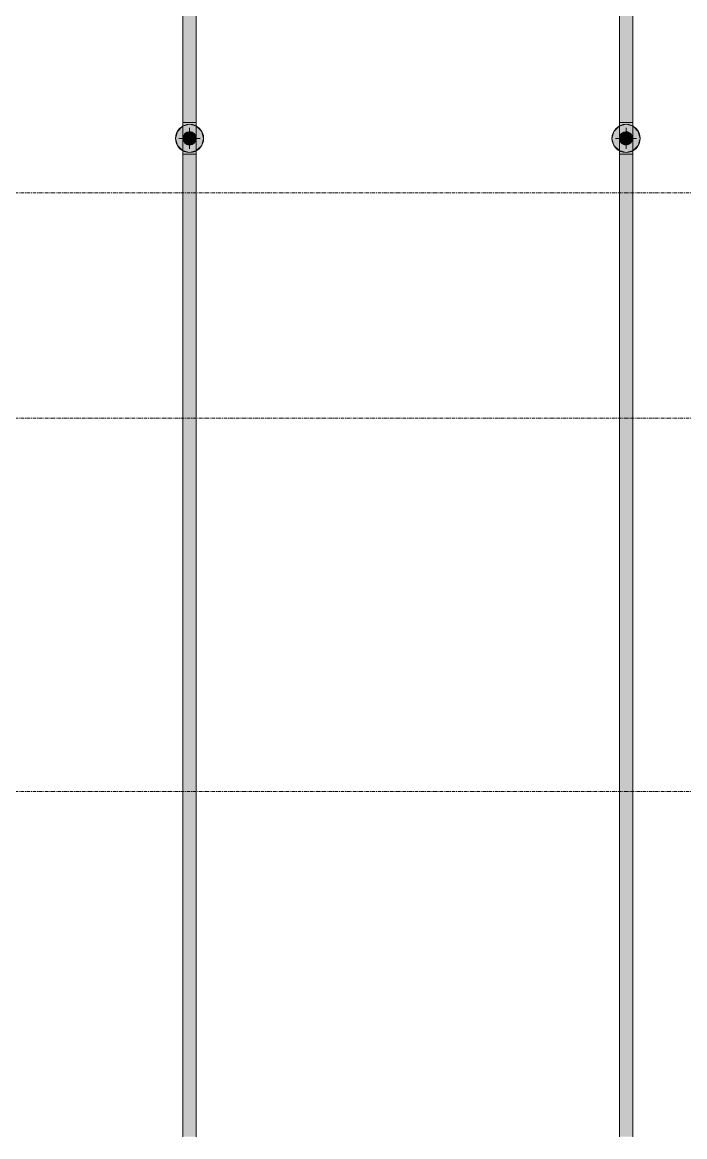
# Model space of a CAD drawing. Header units: inches. Extents: x -3679 to 241, y -496 to 1784.
# Drawn here: x -1001.8 to -907.7, y 638 to 796.2 of the extents above; entities that cross this region are included whole.
import ezdxf

# ---------------------------------------------------------------- set-up
doc = ezdxf.new("R2010")
doc.units = ezdxf.units.IN
doc.header["$MEASUREMENT"] = 0
doc.linetypes.add('Grid Line', pattern=[0.875, 0.5, -0.125, 0.125, -0.125])
for name, color, linetype, lineweight in [('A-ANNO-NOTE', 250, 'Continuous', 9), ('P-PIPE', 1, 'Continuous', 9), ('P-PIPE-CNTR', 1, 'Continuous', 9), ('S-GRID', 8, 'Continuous', 9)]:
    doc.layers.add(name, color=color, linetype=linetype, lineweight=lineweight)

msp = doc.modelspace()

# ---------------------------------------------------------------- hatches: boundary and pattern name
at = {"layer": 'A-ANNO-NOTE'}
for points in [[(-978, 777.74), (-977, 778.01), (-976.27, 778.74), (-976, 779.74), (-976.27, 780.74), (-977, 781.47), (-978, 781.74), (-979, 781.47), (-979.73, 780.74), (-980, 779.74), (-979.73, 778.74), (-979, 778.01)], [(-916, 777.74), (-915, 778.01), (-914.27, 778.74), (-914, 779.74), (-914.27, 780.74), (-915, 781.47), (-916, 781.74), (-917, 781.47), (-917.73, 780.74), (-918, 779.74), (-917.73, 778.74), (-917, 778.01)]]:
    msp.add_hatch(color=256, dxfattribs=at).paths.add_polyline_path(points, flags=0)
h = msp.add_hatch(color=256, dxfattribs=at)
edge = h.paths.add_edge_path(flags=0)
edge.add_arc((-978, 779.74), 2, 0, 360)
h = msp.add_hatch(color=256, dxfattribs=at)
edge = h.paths.add_edge_path(flags=0)
edge.add_arc((-916, 779.74), 2, 0, 360)
at = {"layer": 'P-PIPE'}
h = msp.add_hatch(color=256, dxfattribs=at)
h.paths.add_polyline_path([(-978.67, 781.98), (-978.67, 781.98), (-978.67, 783.46)], flags=0)
h.paths.add_polyline_path([(-978, 781.98), (-978, 889.49), (-978.95, 889.5), (-978.95, 781.99), (-978.47, 781.98), (-978.25, 781.98)], flags=0)
for points in [[(-978, 781.98), (-977.05, 781.99), (-977.05, 889.5), (-977.52, 889.49), (-978, 889.49), (-978, 783.46)], [(-916, 781.98), (-916, 889.49), (-916.95, 889.5), (-916.95, 781.99), (-916.47, 781.98), (-916.25, 781.98)], [(-916, 781.98), (-915.05, 781.99), (-915.05, 889.5), (-915.52, 889.49), (-916, 889.49), (-916, 783.46)], [(-978, 778.79), (-977.75, 778.83), (-977.53, 778.92), (-977.33, 779.07), (-977.18, 779.27), (-977.08, 779.5), (-977.05, 779.74), (-977.08, 779.99), (-977.18, 780.22), (-977.33, 780.41), (-977.53, 780.57), (-977.76, 780.66), (-978, 780.69), (-978.25, 780.66), (-978.48, 780.57), (-978.67, 780.41), (-978.82, 780.22), (-978.92, 779.99), (-978.95, 779.74), (-978.92, 779.5), (-978.82, 779.27), (-978.67, 779.07), (-978.48, 778.92), (-978.25, 778.83)], [(-916, 778.79), (-915.75, 778.83), (-915.53, 778.92), (-915.33, 779.07), (-915.18, 779.27), (-915.08, 779.5), (-915.05, 779.74), (-915.08, 779.99), (-915.18, 780.22), (-915.33, 780.41), (-915.53, 780.57), (-915.75, 780.66), (-916, 780.69), (-916.25, 780.66), (-916.48, 780.57), (-916.67, 780.41), (-916.82, 780.22), (-916.92, 779.99), (-916.95, 779.74), (-916.92, 779.5), (-916.82, 779.27), (-916.67, 779.07), (-916.48, 778.92), (-916.25, 778.83)], [(-978, 637.98), (-977.05, 637.99), (-977.05, 777.5), (-977.52, 777.49), (-978, 777.49), (-978, 645.65)], [(-916, 637.98), (-916, 777.49), (-916.95, 777.5), (-916.95, 637.99), (-916.47, 637.98), (-916.25, 637.98)], [(-916, 637.98), (-915.05, 637.99), (-915.05, 777.5), (-915.52, 777.49), (-916, 777.49), (-916, 645.65)]]:
    msp.add_hatch(color=256, dxfattribs=at).paths.add_polyline_path(points, flags=0)
h = msp.add_hatch(color=256, dxfattribs=at)
h.paths.add_polyline_path([(-978.95, 779.74), (-978.92, 779.99), (-978.79, 780.27), (-978.65, 780.43), (-978.44, 780.58), (-978.25, 780.66), (-978, 780.69), (-978, 781.98), (-978.95, 781.99), (-978.95, 779.74)], flags=0)
h.paths.add_polyline_path([(-978, 777.49), (-978.01, 778.79), (-978.25, 778.83), (-978.48, 778.92), (-978.67, 779.07), (-978.84, 779.31), (-978.88, 779.38), (-978.93, 779.56), (-978.95, 779.74), (-978.95, 777.5), (-978.47, 777.49), (-978.25, 777.49)], flags=0)
h = msp.add_hatch(color=256, dxfattribs=at)
h.paths.add_polyline_path([(-977.05, 779.74), (-977.05, 781.99), (-977.52, 781.98), (-978, 781.98), (-978, 780.69), (-977.75, 780.66), (-977.52, 780.56), (-977.33, 780.41), (-977.16, 780.18), (-977.12, 780.1), (-977.07, 779.92), (-977.05, 779.75)], flags=0)
h.paths.add_polyline_path([(-978, 777.49), (-977.05, 777.5), (-977.05, 779.73), (-977.08, 779.49), (-977.21, 779.21), (-977.35, 779.05), (-977.54, 778.91), (-977.76, 778.82), (-978, 778.79), (-978, 778.68)], flags=0)
h = msp.add_hatch(color=256, dxfattribs=at)
h.paths.add_polyline_path([(-916.95, 779.74), (-916.92, 779.99), (-916.79, 780.27), (-916.65, 780.43), (-916.44, 780.58), (-916.25, 780.66), (-916, 780.69), (-916, 781.98), (-916.95, 781.99), (-916.95, 779.74)], flags=0)
h.paths.add_polyline_path([(-916, 777.49), (-916.01, 778.79), (-916.25, 778.83), (-916.48, 778.92), (-916.67, 779.07), (-916.84, 779.31), (-916.88, 779.38), (-916.93, 779.56), (-916.95, 779.74), (-916.95, 777.5), (-916.47, 777.49), (-916, 777.49)], flags=0)
h = msp.add_hatch(color=256, dxfattribs=at)
h.paths.add_polyline_path([(-915.05, 779.74), (-915.05, 781.99), (-915.52, 781.98), (-916, 781.98), (-916, 780.69), (-915.75, 780.66), (-915.52, 780.56), (-915.33, 780.41), (-915.16, 780.18), (-915.12, 780.1), (-915.07, 779.92), (-915.05, 779.75)], flags=0)
h.paths.add_polyline_path([(-916, 777.49), (-915.05, 777.5), (-915.05, 779.73), (-915.08, 779.49), (-915.21, 779.21), (-915.35, 779.05), (-915.54, 778.91), (-915.75, 778.82), (-916, 778.79), (-916, 778.72)], flags=0)
h = msp.add_hatch(color=256, dxfattribs=at)
h.paths.add_polyline_path([(-978, 778.79), (-977.75, 778.83), (-977.52, 778.92), (-977.32, 779.07), (-977.17, 779.27), (-977.08, 779.5), (-977.05, 779.75), (-977.08, 779.99), (-977.18, 780.22), (-977.33, 780.42), (-977.53, 780.57), (-977.76, 780.66), (-978, 780.69), (-978.25, 780.66), (-978.48, 780.57), (-978.67, 780.41), (-978.82, 780.22), (-978.92, 779.99), (-978.95, 779.74), (-978.92, 779.49), (-978.82, 779.26), (-978.67, 779.07), (-978.47, 778.92), (-978.24, 778.82), (-978, 778.79)], flags=0)
h.paths.add_polyline_path([(-978, 778.79), (-978.25, 778.83), (-978.48, 778.92), (-978.68, 779.08), (-978.82, 779.27), (-978.92, 779.5), (-978.95, 779.74), (-978.92, 779.99), (-978.82, 780.22), (-978.67, 780.42), (-978.48, 780.57), (-978.24, 780.66), (-978, 780.69), (-977.75, 780.66), (-977.53, 780.57), (-977.32, 780.41), (-977.18, 780.22), (-977.08, 779.99), (-977.05, 779.74), (-977.09, 779.49), (-977.18, 779.27), (-977.33, 779.07), (-977.53, 778.92), (-977.76, 778.82)], flags=0)
h = msp.add_hatch(color=256, dxfattribs=at)
h.paths.add_polyline_path([(-916, 778.79), (-915.75, 778.83), (-915.52, 778.92), (-915.32, 779.07), (-915.17, 779.27), (-915.08, 779.5), (-915.05, 779.75), (-915.08, 779.99), (-915.18, 780.22), (-915.33, 780.42), (-915.53, 780.57), (-915.75, 780.66), (-916, 780.69), (-916.25, 780.66), (-916.48, 780.57), (-916.67, 780.41), (-916.82, 780.22), (-916.92, 779.99), (-916.95, 779.74), (-916.92, 779.49), (-916.82, 779.26), (-916.67, 779.07), (-916.47, 778.92), (-916.24, 778.82), (-916, 778.79)], flags=0)
h.paths.add_polyline_path([(-916, 778.79), (-916.25, 778.83), (-916.48, 778.92), (-916.68, 779.08), (-916.82, 779.27), (-916.92, 779.5), (-916.95, 779.75), (-916.92, 779.99), (-916.82, 780.22), (-916.67, 780.41), (-916.48, 780.57), (-916.25, 780.66), (-916, 780.69), (-915.75, 780.66), (-915.53, 780.57), (-915.32, 780.41), (-915.18, 780.22), (-915.08, 779.98), (-915.05, 779.74), (-915.09, 779.49), (-915.18, 779.27), (-915.33, 779.07), (-915.53, 778.92), (-915.76, 778.82)], flags=0)
h = msp.add_hatch(color=256, dxfattribs=at)
h.paths.add_polyline_path([(-978.67, 637.98), (-978.67, 637.98), (-978.67, 645.65)], flags=0)
h.paths.add_polyline_path([(-978, 637.98), (-978, 777.49), (-978.95, 777.5), (-978.95, 637.99), (-978.47, 637.98), (-978.25, 637.98)], flags=0)

# ---------------------------------------------------------------- linework, layer by layer
at = {"layer": 'A-ANNO-NOTE'}
for p, q in [((-978, 781.74), (-979, 781.47)), ((-977, 781.47), (-978, 781.74)), ((-916, 781.74), (-917, 781.47)), ((-915, 781.47), (-916, 781.74)), ((-979.73, 780.74), (-980, 779.74)), ((-979, 781.47), (-979.73, 780.74)), ((-976.27, 780.74), (-977, 781.47)), ((-976, 779.74), (-976.27, 780.74)), ((-917.73, 780.74), (-918, 779.74)), ((-917, 781.47), (-917.73, 780.74)), ((-914.27, 780.74), (-915, 781.47)), ((-914, 779.74), (-914.27, 780.74)), ((-980, 779.74), (-979.73, 778.74)), ((-979.73, 778.74), (-979, 778.01)), ((-977, 778.01), (-976.27, 778.74)), ((-976.27, 778.74), (-976, 779.74)), ((-918, 779.74), (-917.73, 778.74)), ((-917.73, 778.74), (-917, 778.01)), ((-915, 778.01), (-914.27, 778.74)), ((-914.27, 778.74), (-914, 779.74)), ((-979, 778.01), (-978, 777.74)), ((-978, 777.74), (-977, 778.01)), ((-917, 778.01), (-916, 777.74)), ((-916, 777.74), (-915, 778.01))]:
    msp.add_line(p, q, dxfattribs=at)
for centre in [(-978, 779.74), (-916, 779.74)]:
    msp.add_circle(centre, 2, dxfattribs=at)
at = {"layer": 'P-PIPE'}
for p, q in [((-978.95, 889.5), (-978.95, 781.99)), ((-977.05, 781.99), (-977.05, 889.5)), ((-916.95, 889.5), (-916.95, 781.99)), ((-915.05, 781.99), (-915.05, 889.5)), ((-978.95, 781.99), (-978.95, 777.5)), ((-977.05, 777.5), (-977.05, 781.99)), ((-916.95, 781.99), (-916.95, 777.5)), ((-915.05, 777.5), (-915.05, 781.99)), ((-978.95, 777.5), (-978.95, 637.99)), ((-977.05, 637.99), (-977.05, 777.5)), ((-916.95, 777.5), (-916.95, 637.99)), ((-915.05, 637.99), (-915.05, 777.5))]:
    msp.add_line(p, q, dxfattribs=at)
for centre, radius, start, end in [((-978, 779.74), 0.95, 0, 180), ((-978, 780.22), 0.475, 270, 90), ((-916, 779.74), 0.95, 0, 180), ((-916, 780.22), 0.475, 270, 90), ((-978, 779.74), 0.95, 180, 0), ((-978, 779.27), 0.475, 90, 270), ((-978, 779.74), 0.951, 284.7374, 285), ((-916, 779.74), 0.95, 180, 0), ((-916, 779.27), 0.475, 90, 270)]:
    msp.add_arc(centre, radius, start, end, dxfattribs=at)
for centre, major_axis, start_param, end_param in [((-978, 781.99), (0.951, 0), 3.141593, 3.403392), ((-978, 781.99), (0.951, 0), 3.405488, 3.665191), ((-978, 781.99), (0.951, 0), 3.666373, 3.926991), ((-978, 781.99), (0.95, 0), 3.665191, 3.926025), ((-978, 781.99), (0.951, 0), 3.927731, 4.18879), ((-978, 781.99), (0.95, 0), 3.926991, 4.188266), ((-978, 781.99), (0.951, 0), 4.18924, 4.45059), ((-978, 781.99), (0.95, 0), 4.18879, 4.450357), ((-978, 781.99), (0.951, 0), 4.450806, 4.712389), ((-978, 781.99), (0.95, 0), 4.45059, 4.712389), ((-978, 781.99), (0.951, 0), 4.712389, 5.235538), ((-978, 781.99), (0.95, 0), 4.712389, 4.974188), ((-978, 781.99), (0.95, 0), 4.974421, 5.235988), ((-978, 781.99), (0.951, 0), 5.235988, 5.497047), ((-978, 781.99), (0.95, 0), 5.236512, 5.497787), ((-978, 781.99), (0.951, 0), 5.497787, 5.758405), ((-978, 781.99), (0.95, 0), 5.498753, 5.759587), ((-978, 781.99), (0.951, 0), 5.759587, 6.01929), ((-978, 781.99), (0.951, 0), 6.021386, 6.283185), ((-916, 781.99), (0.951, 0), 3.141593, 3.403392), ((-916, 781.99), (0.951, 0), 3.405488, 3.665191), ((-916, 781.99), (0.95, 0), 3.665191, 3.926025), ((-916, 781.99), (0.951, 0), 3.666373, 3.926991), ((-916, 781.99), (0.95, 0), 3.926991, 4.188266), ((-916, 781.99), (0.951, 0), 3.927731, 4.18879), ((-916, 781.99), (0.95, 0), 4.18879, 4.450357), ((-916, 781.99), (0.951, 0), 4.18924, 4.45059), ((-916, 781.99), (0.95, 0), 4.45059, 4.712389), ((-916, 781.99), (0.951, 0), 4.450806, 4.712389), ((-916, 781.99), (0.95, 0), 4.712389, 4.974188), ((-916, 781.99), (0.951, 0), 4.712389, 4.973972), ((-916, 781.99), (0.95, 0), 4.974421, 5.235988), ((-916, 781.99), (0.951, 0), 4.974188, 5.235538), ((-916, 781.99), (0.95, 0), 5.236512, 5.497787), ((-916, 781.99), (0.951, 0), 5.235988, 5.497047), ((-916, 781.99), (0.95, 0), 5.498753, 5.759587), ((-916, 781.99), (0.951, 0), 5.497787, 5.758405), ((-916, 781.99), (0.951, 0), 5.759587, 6.01929), ((-916, 781.99), (0.951, 0), 6.021386, 6.283185), ((-978, 777.5), (0.951, 0), 3.141593, 4.712389), ((-978, 777.5), (0.95, 0), 3.665191, 3.926025), ((-978, 777.5), (0.95, 0), 3.926991, 4.188266), ((-978, 777.5), (0.95, 0), 4.18879, 4.450357), ((-978, 777.5), (0.95, 0), 4.45059, 4.712389), ((-978, 777.5), (0.951, 0), 4.712389, 6.283185), ((-978, 777.5), (0.95, 0), 4.712389, 4.974188), ((-978, 777.5), (0.95, 0), 4.974421, 5.235988), ((-978, 777.5), (0.95, 0), 5.236512, 5.497787), ((-978, 777.5), (0.95, 0), 5.498753, 5.759587), ((-916, 777.5), (0.951, 0), 3.141593, 4.712389), ((-916, 777.5), (0.95, 0), 3.665191, 3.926025), ((-916, 777.5), (0.95, 0), 3.926991, 4.188266), ((-916, 777.5), (0.95, 0), 4.18879, 4.450357), ((-916, 777.5), (0.95, 0), 4.45059, 4.712389), ((-916, 777.5), (0.951, 0), 4.712389, 6.283185), ((-916, 777.5), (0.95, 0), 4.712389, 4.974188), ((-916, 777.5), (0.95, 0), 4.974421, 5.235988), ((-916, 777.5), (0.95, 0), 5.236512, 5.497787), ((-916, 777.5), (0.95, 0), 5.498753, 5.759587)]:
    msp.add_ellipse(centre, major_axis=major_axis, ratio=0.004167, start_param=start_param, end_param=end_param, dxfattribs=at)
at = {"layer": 'P-PIPE-CNTR'}
for p, q in [((-978, 778.24), (-978, 781.24)), ((-916, 778.24), (-916, 781.24)), ((-979.5, 779.74), (-976.5, 779.74)), ((-917.5, 779.74), (-914.5, 779.74))]:
    msp.add_line(p, q, dxfattribs=at)
at = {"layer": 'S-GRID', "linetype": 'Grid Line'}
for p, q in [((-3666.39, 772), (228, 772)), ((-3666.39, 740), (228, 740)), ((-3666.39, 687), (228, 687))]:
    msp.add_line(p, q, dxfattribs=at)

doc.saveas('drawing.dxf')
